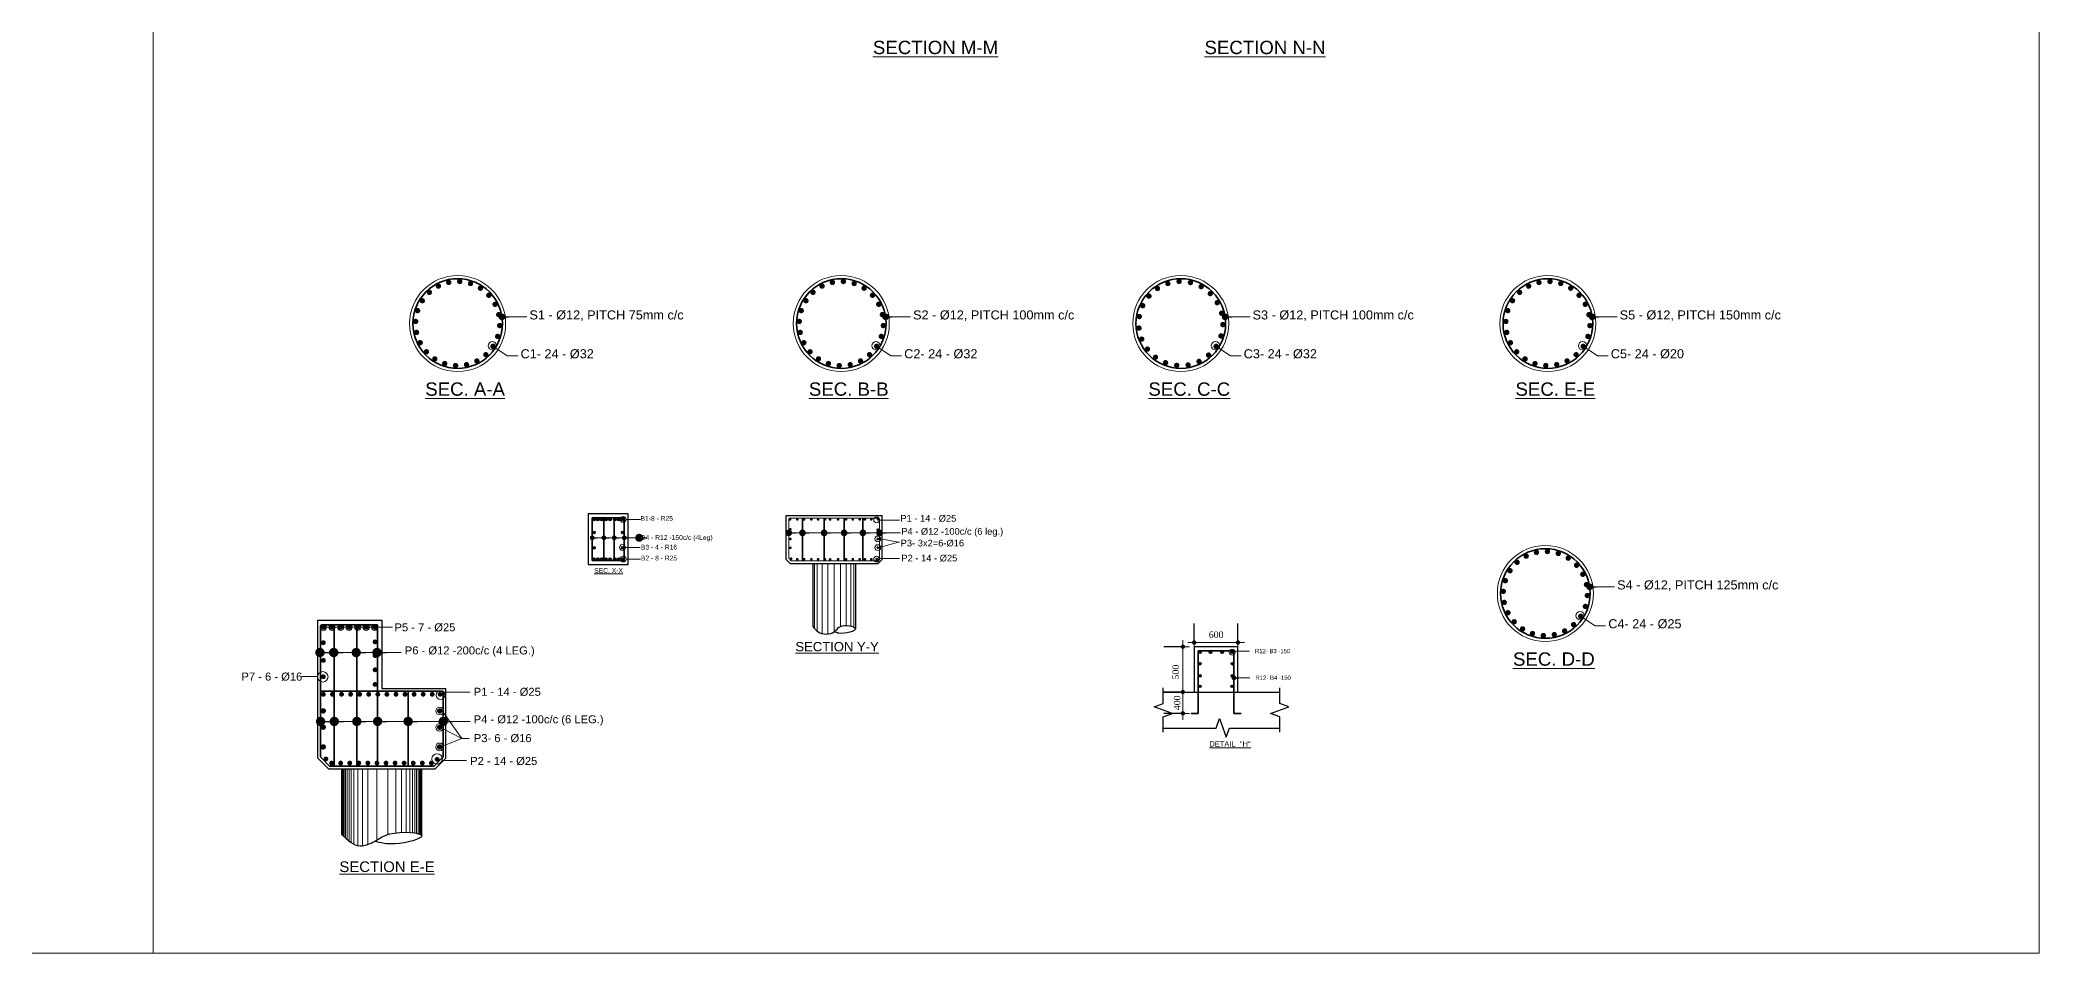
# Model space of a CAD drawing. Header units: millimetres. Extents: x -452357 to 35267, y 81803 to 461763.
# Drawn here: x -129026 to -91559, y 185240 to 202356 of the extents above; entities that cross this region are included whole.
import ezdxf

# ---------------------------------------------------------------- set-up
doc = ezdxf.new("R2010")
doc.units = ezdxf.units.MM
doc.header["$PDMODE"] = 2
doc.layers.get('Defpoints').update_dxf_attribs({"lineweight": 13})
for name, color, linetype, lineweight in [('Dimision', 96, 'Continuous', 18), ('hatch', 65, 'Continuous', 15), ('Hatching', 65, 'Continuous', 20), ('Rod', 12, 'Continuous', 30), ('Rod -2', 5, 'Continuous', 35), ('Text', 7, 'Continuous', 15)]:
    doc.layers.add(name, color=color, linetype=linetype, lineweight=lineweight)
doc.layers.add('Elevation', color=21, linetype='Continuous')
doc.layers.add('Pire Line', color=11, linetype='Continuous')
doc.styles.add('ROMANS', font='arial.ttf', dxfattribs={"height": 200})
doc.styles.get("Standard").update_dxf_attribs({"font": 'times.ttf'})
doc.dimstyles.new('dim_75', dxfattribs={"dimscale": 0, "dimtxt": 100, "dimasz": 1.25, "dimexe": 35, "dimexo": 35, "dimgap": 50, "dimtad": 1, "dimdec": 0, "dimtxsty": 'Standard', "dimblk": 'D_TIC', "dimcen": 52.5, "dimclrd": 256, "dimclre": 256, "dimclrt": 256, "dimadec": 0, "dimazin": 0, "dimtfac": 1, "dimtdec": 0, "dimtix": 1, "dimtmove": 0, "dimatfit": 3, "dimldrblk": 'DOT', "dimfxl": 35, "dimfxlon": 1, "dimlwd": -1, "dimarcsym": 0})
doc.dimstyles.new('ISO-25', dxfattribs={"dimtxt": 175, "dimasz": 100, "dimexe": 65, "dimexo": 115.625, "dimgap": 40, "dimtad": 1, "dimtoh": 1, "dimdec": 0, "dimtxsty": 'Standard', "dimblk": 'DOT', "dimcen": 300, "dimclrd": 256, "dimclre": 256, "dimclrt": 256, "dimadec": 0, "dimazin": 0, "dimtfac": 1, "dimtdec": 0, "dimtix": 1, "dimtmove": 0, "dimatfit": 3, "dimldrblk": 'DOT', "dimfxl": 75, "dimlwd": -1, "dimarcsym": 0})

# ---------------------------------------------------------------- blocks, each defined once
blk = doc.blocks.new('_Dot')
at = {"color": 0, "linetype": 'ByBlock', "lineweight": -2}
blk.add_line((-0.5, 0), (-1, 0), dxfattribs=at)
at = {"color": 0, "linetype": 'ByBlock', "const_width": 0.5}
blk.add_lwpolyline([(-0.25, 0, 1), (0.25, 0, 1)], format="xyb", close=True, dxfattribs=at)
blk = doc.blocks.new('r')
at = {"layer": 'Rod', "ltscale": 3, "const_width": 25}
blk.add_lwpolyline([(-12.5, 0, 1), (12.5, 0, 1)], format="xyb", close=True, dxfattribs=at)
blk = doc.blocks.new('*U184')
at = {"layer": 'Dimision', "ltscale": 10, "xscale": -1.999999999995604, "yscale": 2, "zscale": 2, "rotation": 108.0000000000604}
blk.add_blockref('r', (0, 0), dxfattribs=at)
blk.add_blockref('r', (0, 0), dxfattribs=at)
blk = doc.blocks.new('*U177')
at = {"layer": 'hatch', "color": 0, "linetype": 'ByBlock', "lineweight": -2}
for p, rotation in [((-371120, 219568), 164.9999999999997), ((-370950, 219685), 149.9999999999998), ((-370757, 219754), 134.9999999999998), ((-370551, 219771), 119.9999999999998), ((-370349, 219734), 104.9999999999998), ((-370163, 219646), 89.99999999999984), ((-370006, 219513), 74.9999999999999), ((-371341, 219225), 194.9999999999997), ((-371253, 219411), 180), ((-369889, 219344), 59.99999999999991), ((-369820, 219150), 44.99999999999992), ((-369840, 218742), 14.99999999999992), ((-369803, 218945), 29.99999999999998)]:
    blk.add_blockref('*U184', p, dxfattribs=dict(at, rotation=rotation))
at = {"layer": 'hatch', "color": 0, "linetype": 'ByBlock', "lineweight": -2, "transparency": 16777216}
for p, rotation in [((-371378, 219023), 209.9999999999996), ((-371361, 218817), 224.9999999999996), ((-371292, 218624), 239.9999999999996), ((-371175, 218454), 254.9999999999996), ((-370061, 218400), 344.9999999999995), ((-371018, 218321), 269.9999999999996), ((-370832, 218233), 284.9999999999995), ((-370629, 218196), 299.9999999999996), ((-370424, 218213), 314.9999999999994), ((-370230, 218282), 329.9999999999995)]:
    blk.add_blockref('*U184', p, dxfattribs=dict(at, rotation=rotation))
at = {"layer": 'hatch', "color": 0, "linetype": 'ByBlock', "lineweight": -2}
blk.add_blockref('*U184', (-369928, 218556), dxfattribs=at)
blk = doc.blocks.new('*U178')
at = {"layer": 'Dimision', "ltscale": 10, "xscale": -1.999999999995604, "yscale": 2, "zscale": 2, "rotation": 108.0000000000604}
blk.add_blockref('r', (0, 0), dxfattribs=at)
blk.add_blockref('r', (0, 0), dxfattribs=at)
blk = doc.blocks.new('*U179')
at = {"layer": 'hatch', "color": 0, "linetype": 'ByBlock', "lineweight": -2}
for p, rotation in [((-371120, 219568), 164.9999999999997), ((-370950, 219685), 149.9999999999998), ((-370757, 219754), 134.9999999999998), ((-370551, 219771), 119.9999999999998), ((-370349, 219734), 104.9999999999998), ((-370163, 219646), 89.99999999999984), ((-370006, 219513), 74.9999999999999), ((-371341, 219225), 194.9999999999997), ((-371253, 219411), 180), ((-369889, 219344), 59.99999999999991), ((-369820, 219150), 44.99999999999992), ((-369840, 218742), 14.99999999999992), ((-369803, 218945), 29.99999999999998)]:
    blk.add_blockref('*U178', p, dxfattribs=dict(at, rotation=rotation))
at = {"layer": 'hatch', "color": 0, "linetype": 'ByBlock', "lineweight": -2, "transparency": 16777216}
for p, rotation in [((-371378, 219023), 209.9999999999996), ((-371361, 218817), 224.9999999999996), ((-371292, 218624), 239.9999999999996), ((-371175, 218454), 254.9999999999996), ((-370061, 218400), 344.9999999999995), ((-371018, 218321), 269.9999999999996), ((-370832, 218233), 284.9999999999995), ((-370629, 218196), 299.9999999999996), ((-370424, 218213), 314.9999999999994), ((-370230, 218282), 329.9999999999995)]:
    blk.add_blockref('*U178', p, dxfattribs=dict(at, rotation=rotation))
at = {"layer": 'hatch', "color": 0, "linetype": 'ByBlock', "lineweight": -2}
blk.add_blockref('*U178', (-369928, 218556), dxfattribs=at)
blk = doc.blocks.new('*U180')
at = {"layer": 'Dimision', "ltscale": 10, "xscale": -1.999999999995604, "yscale": 2, "zscale": 2, "rotation": 108.0000000000604}
blk.add_blockref('r', (0, 0), dxfattribs=at)
blk.add_blockref('r', (0, 0), dxfattribs=at)
blk = doc.blocks.new('*U181')
at = {"layer": 'hatch', "color": 0, "linetype": 'ByBlock', "lineweight": -2}
for p, rotation in [((-371187, 219498), 172.0645859122802), ((-371027, 219640), 156.4223508293454), ((-370833, 219734), 140.780115746411), ((-370622, 219772), 125.1378806634764), ((-370409, 219751), 109.4956455805419), ((-370208, 219674), 93.85341049760734), ((-370037, 219545), 78.21117541467277), ((-371368, 219114), 203.3490560781491), ((-371304, 219318), 187.7068209952145), ((-369906, 219375), 62.5689403317382), ((-369826, 219176), 46.92670524880364), ((-369837, 218751), 15.64223508293454), ((-369802, 218963), 31.28447016586914)]:
    blk.add_blockref('*U180', p, dxfattribs=dict(at, rotation=rotation))
at = {"layer": 'hatch', "color": 0, "linetype": 'ByBlock', "lineweight": -2, "transparency": 16777216}
for p, rotation in [((-371374, 218899), 218.9912911610836), ((-371322, 218691), 234.6335262440183), ((-371216, 218504), 250.2757613269527), ((-370070, 218392), 344.12917182456), ((-369929, 218554), 359.7714069074955), ((-371064, 218353), 265.9179964098874), ((-370876, 218249), 281.5602314928219), ((-370667, 218199), 297.2024665757565), ((-370453, 218207), 312.844701658691), ((-370249, 218273), 328.4869367416256)]:
    blk.add_blockref('*U180', p, dxfattribs=dict(at, rotation=rotation))
at = {"layer": 'hatch', "color": 0, "linetype": 'ByBlock', "lineweight": -2}
blk.add_blockref('*U180', (-369928, 218556), dxfattribs=at)
blk = doc.blocks.new('*U182')
at = {"layer": 'Dimision', "ltscale": 10, "xscale": -1.999999999995604, "yscale": 2, "zscale": 2, "rotation": 108.0000000000604}
blk.add_blockref('r', (0, 0), dxfattribs=at)
blk.add_blockref('r', (0, 0), dxfattribs=at)
blk = doc.blocks.new('*U183')
at = {"layer": 'hatch', "color": 0, "linetype": 'ByBlock', "lineweight": -2}
for p, rotation in [((-371120, 219568), 164.9999999999997), ((-370950, 219685), 149.9999999999998), ((-370757, 219754), 134.9999999999998), ((-370551, 219771), 119.9999999999998), ((-370349, 219734), 104.9999999999998), ((-370163, 219646), 89.99999999999984), ((-370006, 219513), 74.9999999999999), ((-371341, 219225), 194.9999999999997), ((-371253, 219411), 180), ((-369889, 219344), 59.99999999999991), ((-369820, 219150), 44.99999999999992), ((-369840, 218742), 14.99999999999992), ((-369803, 218945), 29.99999999999998)]:
    blk.add_blockref('*U182', p, dxfattribs=dict(at, rotation=rotation))
at = {"layer": 'hatch', "color": 0, "linetype": 'ByBlock', "lineweight": -2, "transparency": 16777216}
for p, rotation in [((-371378, 219023), 209.9999999999996), ((-371361, 218817), 224.9999999999996), ((-371292, 218624), 239.9999999999996), ((-371175, 218454), 254.9999999999996), ((-370061, 218400), 344.9999999999995), ((-371018, 218321), 269.9999999999996), ((-370832, 218233), 284.9999999999995), ((-370629, 218196), 299.9999999999996), ((-370424, 218213), 314.9999999999994), ((-370230, 218282), 329.9999999999995)]:
    blk.add_blockref('*U182', p, dxfattribs=dict(at, rotation=rotation))
at = {"layer": 'hatch', "color": 0, "linetype": 'ByBlock', "lineweight": -2}
blk.add_blockref('*U182', (-369928, 218556), dxfattribs=at)
blk = doc.blocks.new('D_TIC')
at = {"layer": 'Dimision', "ltscale": 5}
for p, q in [((-60, 0), (60, 0)), ((0, 60), (0, -60))]:
    blk.add_line(p, q, dxfattribs=at)
at = {"layer": 'Dimision', "ltscale": 5, "const_width": 20}
blk.add_lwpolyline([(-10, 0, 1), (10, 0, 1)], format="xyb", close=True, dxfattribs=at)
blk = doc.blocks.new('*D294')
at = {"layer": 'Defpoints', "color": 0, "ltscale": 3, "transparency": 16777216}
for p in [(-107393, 191061), (-107393, 190982), (-106572, 190982)]:
    blk.add_point(p, dxfattribs=at)
at = {"layer": 'hatch', "linetype": 'Continuous', "lineweight": -2, "ltscale": 3, "transparency": 16777216}
for p, q in [((-107393, 191061), (-107393, 191415)), ((-106572, 191061), (-106572, 191415))]:
    blk.add_line(p, q, dxfattribs=at)
at = {"layer": 'hatch', "linetype": 'Continuous', "ltscale": 3, "transparency": 16777216}
blk.add_line((-106574, 191061), (-107391, 191061), dxfattribs=at)
at = {"layer": 'hatch', "ltscale": 3, "transparency": 16777216, "xscale": 2.027879065027374, "yscale": 2.027879065027374, "zscale": 2.027879065027374, "rotation": 180}
blk.add_blockref('D_TIC', (-107393, 191061), dxfattribs=at)
at = {"layer": 'hatch', "ltscale": 3, "transparency": 16777216, "xscale": 2.027879065027374, "yscale": 2.027879065027374, "zscale": 2.027879065027374}
blk.add_blockref('D_TIC', (-106572, 191061), dxfattribs=at)
at = {"layer": 'hatch', "ltscale": 3, "transparency": 16777216, "insert": (-106982, 191207), "char_height": 121.7, "attachment_point": 5}
blk.add_mtext('600', dxfattribs=at)
blk = doc.blocks.new('*D295')
at = {"layer": 'Defpoints', "color": 0, "ltscale": 3, "transparency": 16777216}
for p in [(-107376, 190982), (-107604, 190132), (-107393, 190132)]:
    blk.add_point(p, dxfattribs=at)
at = {"layer": 'hatch', "linetype": 'Continuous', "lineweight": -2, "ltscale": 3, "transparency": 16777216}
for p, q in [((-107604, 190982), (-107959, 190982)), ((-107604, 190132), (-107959, 190132))]:
    blk.add_line(p, q, dxfattribs=at)
at = {"layer": 'hatch', "linetype": 'Continuous', "ltscale": 3, "transparency": 16777216}
for p, q in [((-107604, 190984), (-107604, 190986)), ((-107604, 190982), (-107604, 190132)), ((-107604, 190130), (-107604, 190128))]:
    blk.add_line(p, q, dxfattribs=at)
at = {"layer": 'hatch', "ltscale": 3, "transparency": 16777216, "xscale": 2.027879065027374, "yscale": 2.027879065027374, "zscale": 2.027879065027374}
for p, rotation in [((-107604, 190982), 270), ((-107604, 190132), 90)]:
    blk.add_blockref('D_TIC', p, dxfattribs=dict(at, rotation=rotation))
at = {"layer": 'hatch', "ltscale": 3, "transparency": 16777216, "insert": (-107740, 190507), "char_height": 121.7, "attachment_point": 5, "rotation": 90}
blk.add_mtext('500', dxfattribs=at)
blk = doc.blocks.new('*U296')
at = {"layer": 'Dimision', "ltscale": 10, "xscale": -1.999999999995604, "yscale": 2, "zscale": 2, "rotation": 108.0000000000604}
blk.add_blockref('r', (0, 0), dxfattribs=at)
blk.add_blockref('r', (0, 0), dxfattribs=at)
blk = doc.blocks.new('*U297')
at = {"layer": 'hatch', "color": 0, "linetype": 'ByBlock', "lineweight": -2}
for p, rotation in [((-371120, 219568), 164.9999999999997), ((-370950, 219685), 149.9999999999998), ((-370757, 219754), 134.9999999999998), ((-370551, 219771), 119.9999999999998), ((-370349, 219734), 104.9999999999998), ((-370163, 219646), 89.99999999999984), ((-370006, 219513), 74.9999999999999), ((-371341, 219225), 194.9999999999997), ((-371253, 219411), 180), ((-369889, 219344), 59.99999999999991), ((-369820, 219150), 44.99999999999992), ((-369840, 218742), 14.99999999999992), ((-369803, 218945), 29.99999999999998)]:
    blk.add_blockref('*U296', p, dxfattribs=dict(at, rotation=rotation))
at = {"layer": 'hatch', "color": 0, "linetype": 'ByBlock', "lineweight": -2, "transparency": 16777216}
for p, rotation in [((-371378, 219023), 209.9999999999996), ((-371361, 218817), 224.9999999999996), ((-371292, 218624), 239.9999999999996), ((-371175, 218454), 254.9999999999996), ((-370061, 218400), 344.9999999999995), ((-371018, 218321), 269.9999999999996), ((-370832, 218233), 284.9999999999995), ((-370629, 218196), 299.9999999999996), ((-370424, 218213), 314.9999999999994), ((-370230, 218282), 329.9999999999995)]:
    blk.add_blockref('*U296', p, dxfattribs=dict(at, rotation=rotation))
at = {"layer": 'hatch', "color": 0, "linetype": 'ByBlock', "lineweight": -2}
blk.add_blockref('*U296', (-369928, 218556), dxfattribs=at)
blk = doc.blocks.new('*U314')
at = {"layer": 'Dimision', "ltscale": 10, "xscale": -1.799999999991539, "yscale": 1.799999999959255, "zscale": 1.8, "rotation": 352.2857142854892}
blk.add_blockref('r', (0, 0), dxfattribs=at)
blk.add_blockref('r', (0, 0), dxfattribs=at)
blk = doc.blocks.new('*U315')
at = {"layer": 'hatch', "color": 0, "linetype": 'ByBlock', "lineweight": -2, "transparency": 16777216}
for p in [(-123714, 190090), (-123544, 190090), (-123374, 190090), (-123204, 190090), (-123034, 190090), (-122864, 190090), (-122694, 190090), (-122524, 190090), (-122354, 190090), (-122184, 190090), (-122014, 190090), (-121844, 190090), (-121674, 190090)]:
    blk.add_blockref('*U314', p, dxfattribs=at)
blk = doc.blocks.new('*U316')
at = {"layer": 'Dimision', "ltscale": 10, "xscale": -1.799999999991539, "yscale": 1.799999999959255, "zscale": 1.8, "rotation": 352.2857142854892}
blk.add_blockref('r', (0, 0), dxfattribs=at)
blk.add_blockref('r', (0, 0), dxfattribs=at)
blk = doc.blocks.new('*U317')
at = {"layer": 'hatch', "color": 0, "linetype": 'ByBlock', "lineweight": -2, "transparency": 16777216}
for p in [(-123560, 188801), (-123390, 188801), (-123220, 188801), (-123050, 188801), (-122880, 188801), (-122710, 188801), (-122540, 188801), (-122370, 188801), (-122200, 188801), (-122030, 188801), (-121860, 188801), (-121690, 188801)]:
    blk.add_blockref('*U316', p, dxfattribs=at)
blk = doc.blocks.new('*U318')
at = {"layer": 'Dimision', "ltscale": 10, "xscale": -1.799999999991539, "yscale": 1.799999999959255, "zscale": 1.8, "rotation": 352.2857142854892}
blk.add_blockref('r', (0, 0), dxfattribs=at)
blk = doc.blocks.new('*U319')
at = {"layer": 'hatch', "color": 0, "linetype": 'ByBlock', "lineweight": -2, "transparency": 16777216}
for p in [(-123712, 191347), (-123552, 191347), (-123392, 191347), (-123232, 191347), (-123072, 191347), (-122912, 191347), (-122752, 191347)]:
    blk.add_blockref('*U318', p, dxfattribs=at)
blk = doc.blocks.new('*D665')
at = {"layer": 'Defpoints', "color": 0, "ltscale": 3, "transparency": 16777216}
for p in [(-107393, 190132), (-107604, 189733), (-107318, 189733)]:
    blk.add_point(p, dxfattribs=at)
at = {"layer": 'hatch', "linetype": 'Continuous', "lineweight": -2, "ltscale": 3, "transparency": 16777216}
for p, q in [((-107604, 190132), (-107959, 190132)), ((-107604, 189733), (-107959, 189733))]:
    blk.add_line(p, q, dxfattribs=at)
at = {"layer": 'hatch', "linetype": 'Continuous', "ltscale": 3, "transparency": 16777216}
for p, q in [((-107604, 190134), (-107604, 190136)), ((-107604, 190132), (-107604, 189733)), ((-107604, 189731), (-107604, 189729))]:
    blk.add_line(p, q, dxfattribs=at)
at = {"layer": 'hatch', "ltscale": 3, "transparency": 16777216, "xscale": 2.027879065027374, "yscale": 2.027879065027374, "zscale": 2.027879065027374}
for p, rotation in [((-107604, 190132), 270), ((-107604, 189733), 90)]:
    blk.add_blockref('D_TIC', p, dxfattribs=dict(at, rotation=rotation))
at = {"layer": 'hatch', "ltscale": 3, "transparency": 16777216, "insert": (-107712, 189930), "char_height": 121.7, "attachment_point": 5, "rotation": 90}
blk.add_mtext('400', dxfattribs=at)

msp = doc.modelspace()

# ---------------------------------------------------------------- hatches: boundary and pattern name
at = {"layer": 'Rod', "ltscale": 3}
for points in [[(-118620, 193366.4, 1), (-118668, 193366.4, 1)], [(-118544.6, 193366.4, 1), (-118592.6, 193366.4, 1)], [(-118469.2, 193366.4, 1), (-118517.2, 193366.4, 1)], [(-118393.8, 193366.4, 1), (-118441.8, 193366.4, 1)], [(-118318.4, 193366.4, 1), (-118366.4, 193366.4, 1)], [(-118226.7, 193366.4, 1), (-118274.7, 193366.4, 1)], [(-118151.3, 193366.4, 1), (-118199.3, 193366.4, 1)], [(-118075.9, 193366.4, 1), (-118123.9, 193366.4, 1)], [(-118667.1, 193122.7, 1), (-118619.1, 193122.7, 1)], [(-118127.3, 193122.7, 1), (-118079.3, 193122.7, 1)], [(-118620, 192625.5, -1), (-118668, 192625.5, -1)], [(-118667.1, 192836.5, 1), (-118619.1, 192836.5, 1)], [(-118544.6, 192625.5, -1), (-118592.6, 192625.5, -1)], [(-118469.2, 192625.5, -1), (-118517.2, 192625.5, -1)], [(-118393.8, 192625.5, -1), (-118441.8, 192625.5, -1)], [(-118318.4, 192625.5, -1), (-118366.4, 192625.5, -1)], [(-118226.7, 192625.5, -1), (-118274.7, 192625.5, -1)], [(-118151.3, 192625.5, -1), (-118199.3, 192625.5, -1)], [(-118127.3, 192836.5, 1), (-118079.3, 192836.5, 1)], [(-118075.9, 192625.5, -1), (-118123.9, 192625.5, -1)], [(-107263.7, 190877.7, 1), (-107311.7, 190877.7, 1)], [(-107063, 190877.7, 1), (-107111, 190877.7, 1)], [(-106843.3, 190877.7, 1), (-106891.3, 190877.7, 1)], [(-106657.3, 190877.7, 1), (-106705.3, 190877.7, 1)], [(-107310.8, 190662.8, 1), (-107262.8, 190662.8, 1)], [(-107310.8, 190437.3, 1), (-107262.8, 190437.3, 1)], [(-106700.5, 190662.8, 1), (-106652.5, 190662.8, 1)], [(-106700.5, 190437.3, 1), (-106652.5, 190437.3, 1)], [(-107263.7, 190240.1, 1), (-107311.7, 190240.1, 1)], [(-106657.3, 190240.1, 1), (-106705.3, 190240.1, 1)]]:
    msp.add_hatch(color=256, dxfattribs=at).paths.add_polyline_path(points)

# ---------------------------------------------------------------- linework, layer by layer
at = {"layer": 'Dimision', "ltscale": 5}
for p, q in [((-118042.5, 193363.7), (-117771.1, 193363.7)), ((-113291.6, 193353.7), (-112916.5, 193353.7)), ((-118055.2, 192841.5), (-117777.6, 192841.5)), ((-118042.1, 192621.2), (-117771.7, 192621.2)), ((-113292.1, 192634.3), (-112916.5, 192634.3)), ((-106630.6, 190895.9), (-106359.3, 190895.9)), ((-123828.9, 190420.6), (-124115.6, 190420.6)), ((-121458, 190131), (-120967.1, 190131)), ((-121121.1, 189262.5), (-121467.1, 189755.5)), ((-121488.5, 188849.6), (-121032, 188849.6))]:
    msp.add_line(p, q, dxfattribs=at)
at = {"layer": 'Dimision', "color": 1, "ltscale": 10}
for p, q in [((-114991.6, 192640.3), (-114991.6, 193374.6)), ((-114971.6, 193394.6), (-113311.6, 193394.6)), ((-113291.6, 192640.3), (-113291.6, 193374.6)), ((-114991.6, 192640.3), (-114945.9, 192594.6)), ((-114945.9, 192594.6), (-113337.4, 192594.6)), ((-113291.6, 192640.3), (-113337.4, 192594.6))]:
    msp.add_line(p, q, dxfattribs=at)
at = {"layer": 'Dimision', "ltscale": 5}
for points in [[(-120483, 196579.2), (-120267.5, 196437.5), (-120068.4, 196437.5)], [(-113292.4, 196579.2), (-113076.9, 196437.5), (-112877.8, 196437.5)], [(-106929.6, 196579.2), (-106714.1, 196437.5), (-106514.9, 196437.5)], [(-100049.4, 196579.2), (-99833.9, 196437.5), (-99634.8, 196437.5)], [(-113269.7, 193002.4), (-112936, 192941.9), (-112916.5, 192941.9)], [(-113270.1, 192845.7), (-112936, 192941.9), (-112916.5, 192941.9)], [(-100096.2, 191518.2), (-99880.7, 191376.5), (-99681.6, 191376.5)], [(-121471.3, 189439.7), (-121121.1, 189262.5), (-120979, 189262.5)], [(-121451.1, 189132.6), (-121121.1, 189262.5), (-120979, 189262.5)]]:
    msp.add_lwpolyline(points, dxfattribs=at)
for centre, radius in [((-120547.4, 196624.8), 78.9), ((-113356.9, 196624.8), 78.9), ((-106994, 196624.8), 78.9), ((-100113.8, 196624.8), 78.9), ((-118096.7, 193369.3), 53.9), ((-113345.6, 193358.9), 53.9), ((-113323.6, 193002.3), 53.9), ((-118109, 192841.5), 53.9), ((-118095.8, 192625.9), 53.9), ((-113344.9, 192624.1), 53.9), ((-113323.6, 192839.2), 53.9), ((-100160.7, 191563.8), 78.9), ((-106681.3, 190877.7), 53.9), ((-123725.1, 190417.3), 97.7), ((-121518.6, 190075.5), 82.1), ((-121536.1, 189778.2), 72.6), ((-121536.1, 189472.5), 72.6), ((-121582.1, 188877.6), 97.7), ((-121536.1, 189104.1), 72.6)]:
    msp.add_circle(centre, radius, dxfattribs=at)
at = {"layer": 'Dimision', "color": 1, "ltscale": 10}
for centre, start, end in [((-114971.6, 193374.6), 90, 180), ((-113311.6, 193374.6), 0, 90)]:
    msp.add_arc(centre, 20, start, end, dxfattribs=at)
at = {"layer": 'Elevation', "ltscale": 10}
msp.add_line((-115041.6, 192619.6), (-114966.6, 192544.6), dxfattribs=at)
at = {"layer": 'hatch', "ltscale": 3}
msp.add_line((-114698.2, 192544.6), (-113598.2, 192544.6), dxfattribs=at)
for points in [[(-160675.5, 229261.8), (-126905.8, 229287.1), (-126905.8, 185240.2), (-160675.5, 185240.2)], [(-126905.8, 229287.1), (-91558.7, 229287.1), (-91558.7, 185240.2), (-126905.8, 185240.2)]]:
    msp.add_lwpolyline(points, close=True, dxfattribs=at)
at = {"layer": 'hatch', "ltscale": 10}
for points in [[(-114508.7, 191322.7), (-114508.7, 192544.6)], [(-114456.3, 191271.4), (-114456.3, 192544.6)], [(-114364.5, 191228.5), (-114364.5, 192544.6)], [(-114259.6, 191220.4), (-114259.6, 192544.6)], [(-114141.6, 191261.7), (-114141.6, 192544.6)], [(-114023.6, 191360.7), (-114023.6, 192544.6)], [(-113918.8, 191379.4), (-113918.8, 192544.6)], [(-113827, 191369.2), (-113827, 192544.6)], [(-113774.5, 191352), (-113774.5, 192544.6)]]:
    msp.add_lwpolyline(points, dxfattribs=at)
at = {"layer": 'hatch', "ltscale": 3}
msp.add_lwpolyline([(-123712.4, 191346.8), (-122745.7, 191346.8)], dxfattribs=at)
at = {"layer": 'Hatching', "ltscale": 3}
msp.add_line((-122687.8, 191346.8), (-122418.9, 191346.8), dxfattribs=at)
at = {"layer": 'Hatching', "ltscale": 5}
for p, q in [((-123357.1, 187453.1), (-123357.1, 188695.8)), ((-123342.1, 187438.8), (-123342.1, 188695.8)), ((-123322.1, 187419.8), (-123322.1, 188695.8)), ((-123297.1, 187396.7), (-123297.1, 188695.8)), ((-123267.1, 187370.1), (-123267.1, 188695.8)), ((-123232.1, 187341.3), (-123232.1, 188695.8)), ((-123192.1, 187312.1), (-123192.1, 188695.8)), ((-123142.1, 187282.6), (-123142.1, 188695.8)), ((-123071, 187256.1), (-123071, 188695.8)), ((-122982.1, 187250.6), (-122982.1, 188695.8)), ((-122879.9, 187275.3), (-122879.9, 188695.8)), ((-122711.2, 187358.7), (-122711.2, 188695.8)), ((-122506.2, 187460.9), (-122506.2, 188695.8)), ((-122357.5, 187492.6), (-122357.5, 188695.8)), ((-122252.1, 187501.3), (-122252.1, 188695.8)), ((-122163.2, 187502.7), (-122163.2, 188695.8)), ((-122092.1, 187500), (-122092.1, 188695.8)), ((-122042.1, 187495.8), (-122042.1, 188695.8)), ((-122002.1, 187490.9), (-122002.1, 188695.8)), ((-121967.1, 187484.9), (-121967.1, 188695.8)), ((-121937.1, 187478.2), (-121937.1, 188695.8)), ((-121912.1, 187470.7), (-121912.1, 188695.8)), ((-121892.1, 187462.3), (-121892.1, 188695.8)), ((-121877.1, 187452.8), (-121877.1, 188695.8))]:
    msp.add_line(p, q, dxfattribs=at)
at = {"layer": 'Hatching', "ltscale": 3}
for centre, radius in [((-121197.6, 197040.3), 900), ((-114007, 197040.3), 900), ((-107644.1, 197040.3), 900), ((-100764, 197040.3), 900), ((-100810.8, 191979.3), 900), ((-123712.4, 191346.8), 57.9), ((-123552.4, 191346.9), 57.9), ((-123392.4, 191346.9), 57.9), ((-123232.4, 191346.9), 57.9), ((-123072.4, 191346.9), 57.9), ((-122912.4, 191346.9), 57.9), ((-122752.4, 191346.9), 57.9)]:
    msp.add_circle(centre, radius, dxfattribs=at)
at = {"layer": 'Pire Line', "ltscale": 5}
for p, q in [((-118748.9, 193470.9), (-118748.9, 192521)), ((-117998.8, 193470.9), (-118748.9, 193470.9)), ((-117998.8, 192521), (-117998.8, 193470.9)), ((-118748.9, 192521), (-117998.8, 192521)), ((-114541.6, 192544.6), (-114541.6, 191364.1)), ((-113741.6, 192544.6), (-113741.6, 191314.6)), ((-107392.6, 190982.2), (-107392.6, 190132.2)), ((-106572.1, 190982.2), (-107392.6, 190982.2)), ((-106572.1, 190132.2), (-106572.1, 190982.2)), ((-107973.2, 190132.2), (-105790.8, 190132.2)), ((-121867.1, 187434.9), (-121867.1, 188695.8))]:
    msp.add_line(p, q, dxfattribs=at)
at = {"layer": 'Pire Line', "ltscale": 10}
for p, q in [((-115041.6, 192619.6), (-115041.6, 193444.6)), ((-115041.6, 193444.6), (-113241.6, 193444.6)), ((-113241.6, 192619.6), (-113241.6, 193444.6)), ((-115041.6, 192619.6), (-114966.6, 192544.6)), ((-113241.6, 192619.6), (-113316.6, 192544.6)), ((-113241.6, 192619.6), (-113316.6, 192544.6)), ((-114966.6, 192544.6), (-113316.6, 192544.6)), ((-123817.1, 188895.8), (-123817.1, 191480.7)), ((-123817.1, 191480.7), (-122617.1, 191480.7)), ((-122617.1, 191480.7), (-122617.1, 190195.8)), ((-122617.1, 190195.8), (-121417.1, 190195.8)), ((-121417.1, 188895.8), (-121417.1, 190195.8)), ((-123617.1, 188695.8), (-123817.1, 188895.8)), ((-121617.1, 188695.8), (-121417.1, 188895.8)), ((-123617.1, 188695.8), (-121617.1, 188695.8))]:
    msp.add_line(p, q, dxfattribs=at)
at = {"layer": 'Pire Line', "ltscale": 5}
for points in [[(-107973.2, 189377.5), (-107973.2, 189669.9), (-107801.5, 189732.4), (-108144.9, 189857.4), (-107973.2, 189919.9), (-107973.2, 190212.2)], [(-105790.8, 189377.5), (-105790.8, 189669.9), (-105962.5, 189732.4), (-105619.1, 189857.4), (-105790.8, 189919.9), (-105790.8, 190212.2)], [(-107973.2, 189457.5), (-106982.5, 189457.5), (-106920, 189634.2), (-106795, 189285.8), (-106732.5, 189457.5), (-105790.8, 189457.5)]]:
    msp.add_lwpolyline(points, dxfattribs=at)
at = {"layer": 'Pire Line', "ltscale": 3}
msp.add_lwpolyline([(-123367.1, 187462.7), (-123367.1, 188695.8)], dxfattribs=at)
at = {"layer": 'Pire Line', "ltscale": 5}
for points in [[(-114541.6, 191364.1), (-114442.5, 191261.7), (-114141.6, 191261.9), (-114023.6, 191360.7), (-113741.6, 191323.1), (-114052.4, 191234.1), (-114141.6, 191261.9)], [(-123367.1, 187462.7), (-123025.5, 187249.4), (-122756.3, 187332.9), (-122468.6, 187472), (-121867.1, 187434.9), (-122366.5, 187286.5), (-122756.3, 187332.9)]]:
    msp.add_spline(points, degree=3, dxfattribs=at)
at = {"layer": 'Rod'}
for centre in [(-118644, 193366.4), (-118568.6, 193366.4), (-118493.2, 193366.4), (-118417.8, 193366.4), (-118342.4, 193366.4), (-118250.7, 193366.4), (-118175.3, 193366.4), (-118099.9, 193366.4), (-118643.1, 193122.7), (-118103.3, 193122.7), (-118644, 192625.5), (-118643.1, 192836.5), (-118568.6, 192625.5), (-118493.2, 192625.5), (-118417.8, 192625.5), (-118342.4, 192625.5), (-118250.7, 192625.5), (-118175.3, 192625.5), (-118103.3, 192836.5), (-118099.9, 192625.5), (-107287.7, 190877.7), (-107087, 190877.7), (-106867.3, 190877.7), (-106681.3, 190877.7), (-107286.8, 190662.8), (-107286.8, 190437.3), (-106676.5, 190662.8), (-106676.5, 190437.3), (-107287.7, 190240.1), (-106681.3, 190240.1)]:
    msp.add_circle(centre, 24, dxfattribs=at)
at = {"layer": 'Rod -2', "ltscale": 5}
for p, q in [((-118673.9, 193395.9), (-118673.9, 192596)), ((-118073.8, 193395.9), (-118673.9, 193395.9)), ((-118456.6, 193395.9), (-118456.6, 192596)), ((-118263.2, 193395.9), (-118263.2, 192596)), ((-118073.8, 192596), (-118073.8, 193395.9)), ((-118073.8, 192596), (-118673.9, 192596)), ((-107317.6, 190907.2), (-107317.6, 189732.6)), ((-106647.1, 190907.2), (-107317.6, 190907.2)), ((-106647.1, 189731.6), (-106647.1, 190907.2))]:
    msp.add_line(p, q, dxfattribs=at)
at = {"layer": 'Rod -2', "ltscale": 0.02}
for p, q in [((-114734.4, 192594.6), (-114734.4, 193394.6)), ((-114328.8, 192594.6), (-114328.8, 193394.6)), ((-113955.7, 192594.6), (-113955.7, 193394.6)), ((-113602.6, 192594.6), (-113602.6, 193394.6)), ((-123767.1, 191370.3), (-123747.1, 191390.3)), ((-123767.1, 188916.5), (-123767.1, 191370.3)), ((-123747.1, 191390.3), (-122697.5, 191390.3)), ((-123509.7, 188745.8), (-123509.7, 191390.3)), ((-123087.7, 188745.8), (-123087.7, 191390.3)), ((-122697.5, 191390.3), (-122697.5, 188745.8)), ((-123767.1, 190145.8), (-121487.1, 190145.8)), ((-122125.8, 188745.8), (-122125.8, 190145.8)), ((-121467.1, 188916.5), (-121467.1, 190125.8)), ((-123596.4, 188745.8), (-123767.1, 188916.5)), ((-121637.8, 188745.8), (-121467.1, 188916.5)), ((-123596.4, 188745.8), (-121637.8, 188745.8))]:
    msp.add_line(p, q, dxfattribs=at)
at = {"layer": 'Rod -2', "ltscale": 5}
for points in [[(-107317.6, 189732.6), (-107452.3, 189732.6)], [(-106512.4, 189732.6), (-106647.1, 189732.6)]]:
    msp.add_lwpolyline(points, dxfattribs=at)
at = {"layer": 'Rod -2', "ltscale": 0.02}
for centre in [(-121197.6, 197040.3), (-114007, 197040.3), (-107644.1, 197040.3), (-100764, 197040.3), (-100810.8, 191979.3)]:
    msp.add_circle(centre, 840, dxfattribs=at)
msp.add_arc((-121487.1, 190125.8), 20, 0, 90, dxfattribs=at)

# ---------------------------------------------------------------- block references
at = {"layer": 'Dimision', "ltscale": 10, "xscale": -1}
for p in [(-114967, 193370.1), (-114832.8, 193369.5), (-114703, 193369.5), (-114567.7, 193369.5), (-114441.3, 193369.7), (-114314.3, 193368.5), (-114216.2, 193368.5), (-114066.4, 193369.5), (-113917.5, 193369.5), (-113791.1, 193369.5), (-113791.1, 193369.5), (-113661.6, 193368.5), (-113564.3, 193369.5), (-113444.4, 193369.5), (-113316.5, 193371), (-114947.6, 192630.9), (-114832.8, 192620.9), (-114703, 192620.9), (-114567.7, 192620.9), (-114441.3, 192621), (-114314.3, 192619.9), (-114216.2, 192619.9), (-114066.4, 192620.9), (-113917.5, 192620.9), (-113791.1, 192620.9), (-113791.1, 192620.9), (-113661.6, 192619.9), (-113564.3, 192620.9), (-113444.4, 192620.9), (-113344.9, 192624.1), (-121534.3, 189778.7)]:
    msp.add_blockref('r', p, dxfattribs=at)
at = {"layer": 'Dimision', "ltscale": 10}
for p in [(-114962.6, 193184.4), (-114962.6, 193003.1), (-113323.6, 193175.1), (-113323.6, 193002.3), (-114962.6, 192835.8), (-113323.6, 192839.2), (-123738.1, 189778.7), (-123738.1, 189472.5), (-123738.1, 189103)]:
    msp.add_blockref('r', p, dxfattribs=at)
for p, xscale, yscale, zscale, rotation in [((-123714.4, 191057.7), -1.799999999991539, 1.799999999959255, 1.8, 352.2857142854892), ((-123714.4, 191057.7), -1.799999999991539, 1.799999999959255, 1.8, 352.2857142854892), ((-122745.7, 191346.9), -1.799999999991539, 1.799999999959255, 1.8, 352.2857142854892), ((-122745.7, 191073.1), -1.799999999991539, 1.799999999959255, 1.8, 352.2857142854892), ((-123714.4, 190725.3), -1.799999999991539, 1.799999999959255, 1.8, 352.2857142854892), ((-123714.4, 190725.3), -1.799999999991539, 1.799999999959255, 1.8, 352.2857142854892), ((-122745.7, 190815), -1.799999999991539, 1.799999999959255, 1.8, 352.2857142854892), ((-123714.4, 190419), -1.799999999991539, 1.799999999959255, 1.8, 352.2857142854892), ((-123714.4, 190419), -1.799999999991539, 1.799999999959255, 1.8, 352.2857142854892), ((-122745.7, 190549.1), -1.799999999991539, 1.799999999959255, 1.8, 352.2857142854892), ((-122745.7, 190275.3), -1.799999999991539, 1.799999999959255, 1.8, 352.2857142854892), ((-121524.2, 190090.4), -1.799999999991539, 1.799999999959255, 1.8, 352.2857142854892), ((-121524.2, 190090.4), -1.799999999991539, 1.799999999959255, 1.8, 352.2857142854892), ((-123716, 189778.7), -1.999999999991467, 1.999999999970896, 2, 352.2857142853057), ((-123716, 189778.7), -1.999999999991467, 1.999999999970896, 2, 352.2857142853057), ((-121534.3, 189778.7), -1.999999999991467, 1.999999999970896, 2, 352.2857142853057), ((-121534.3, 189778.7), -1.999999999991467, 1.999999999970896, 2, 352.2857142853057), ((-123716, 189472.5), -1.999999999991467, 1.999999999970896, 2, 352.2857142853057), ((-123716, 189472.5), -1.999999999991467, 1.999999999970896, 2, 352.2857142853057), ((-121534.3, 189472.5), -1.999999999991467, 1.999999999970896, 2, 352.2857142853057), ((-121534.3, 189472.5), -1.999999999991467, 1.999999999970896, 2, 352.2857142853057), ((-123716, 189103), -1.999999999991467, 1.999999999970896, 2, 352.2857142853057), ((-123716, 189103), -1.999999999991467, 1.999999999970896, 2, 352.2857142853057), ((-123666.2, 188878.8), -1.799999999991539, 1.799999999959255, 1.8, 352.2857142854892), ((-123666.2, 188878.8), -1.799999999991539, 1.799999999959255, 1.8, 352.2857142854892), ((-121582.3, 188869.3), -1.799999999991539, 1.799999999959255, 1.8, 352.2857142854892), ((-121582.3, 188869.3), -1.799999999991539, 1.799999999959255, 1.8, 352.2857142854892), ((-121534.3, 189103), -1.999999999991467, 1.999999999970896, 2, 352.2857142853057), ((-121534.3, 189103), -1.999999999991467, 1.999999999970896, 2, 352.2857142853057)]:
    msp.add_blockref('r', p, dxfattribs=dict(at, xscale=xscale, yscale=yscale, zscale=zscale, rotation=rotation))
at = {"layer": 'hatch'}
for name, p in [('*U177', (249392.7, -21943.4)), ('*U179', (256583.3, -21943.4)), ('*U181', (262946.2, -21943.4)), ('*U183', (269826.3, -21943.4)), ('*U297', (269779.5, -27004.4)), ('*U319', (0, 0)), ('*U315', (0, 0)), ('*U317', (0, 0))]:
    msp.add_blockref(name, p, dxfattribs=at)

# ---------------------------------------------------------------- texts
at = {"layer": 'Text', "style": 'ROMANS'}
for s, height, p in [('%%USECTION M-M', 250, (-113414.4, 202090.3)), ('%%USECTION N-N', 250, (-107200.1, 202090.3)), ('S1 - %%C12, PITCH 75mm c/c', 170, (-119851.8, 197116.7)), ('S2 - %%C12, PITCH 100mm c/c', 170, (-112661.3, 197116.7)), ('S3 - %%C12, PITCH 100mm c/c', 170, (-106298.4, 197116.7)), ('S5 - %%C12, PITCH 150mm c/c', 170, (-99418.2, 197116.7)), ('C1- 24 - %%C32 ', 170, (-120018.4, 196388.3)), ('C2- 24 - %%C32', 170, (-112827.8, 196388.3)), ('C3- 24 - %%C32', 170, (-106465, 196388.3)), ('C5- 24 - %%C20', 170, (-99584.8, 196388.3)), ('%%USEC. A-A', 250, (-121804.8, 195686.4)), ('%%USEC. B-B', 250, (-114614.3, 195686.4)), ('%%USEC. C-C', 250, (-108251.4, 195686.4)), ('%%USEC. E-E', 250, (-101371.3, 195686.4)), ('B1-8 - R25', 90, (-117769.5, 193342.4)), ('P1 - 14 - %%C25', 125, (-112899.8, 193326.1)), ('B4 - R12 -150c/c (4Leg)', 90, (-117759.6, 192984.3)), ('P3- 3x2=6-%%C16 ', 125, (-112894.3, 192861.7)), ('P4 - %%C12 -100c/c (6 leg.)', 125, (-112884.2, 193081.5)), ('B2 - 8 - R25 ', 90, (-117761.9, 192599.2)), ('B3 - 4 - R16 ', 90, (-117761.6, 192803.9)), ('P2 - 14 - %%C25', 125, (-112880.9, 192580.7)), ('%%USEC. X-X', 90, (-118637.8, 192366.4)), ('S4 - %%C12, PITCH 125mm c/c', 170, (-99465.1, 192055.7)), ('C4- 24 - %%C25', 170, (-99631.6, 191327.3)), ('P5 - 7 - %%C25', 150, (-122381.3, 191270.4)), ('P6 - %%C12 -200c/c (4 LEG.)', 150, (-122188.1, 190837.7)), ('%%USECTION Y-Y', 175, (-114867.3, 190895.7)), ('%%USEC. D-D', 250, (-101418.1, 190625.4)), ('P7 - 6 - %%C16', 150, (-125250.1, 190347.2)), ('P1 - 14 - %%C25', 150, (-120896.5, 190062.1)), ('P4 - %%C12 -100c/c (6 LEG.)', 150, (-120896.4, 189546.4)), ('P3- 6 - %%C16', 150, (-120894.7, 189193.5)), ('P2 - 14 - %%C25', 150, (-120962.3, 188765.6)), ('%%USECTION E-E', 200, (-123414.3, 186758))]:
    msp.add_text(s, height=height, dxfattribs=at).set_placement(p)
at = {"layer": 'Text', "ltscale": 3, "attachment_point": 1, "style": 'ROMANS'}
for s, insert, char_height, width in [('R12- B3 -150', (-106255.2, 190940.6), 80, 676.438), ('R12- B4 -150', (-106245.9, 190441.8), 80, 676.438), ("{\\LDETAIL  ''H''}", (-107106.5, 189209), 100, 1064.733)]:
    msp.add_mtext(s, dxfattribs=dict(at, insert=insert, char_height=char_height, width=width))

# ---------------------------------------------------------------- dimensions: what is measured, and where the dimension line sits
at = {"layer": 'hatch', "ltscale": 3}
dim = msp.add_linear_dim(base=(-107604.3, 190132.2), p1=(-107375.8, 190982.2), p2=(-107392.6, 190132.2), angle=90, text='500', dimstyle='dim_75', override={"dimscale": 10.139395, "dimtxt": 12, "dimasz": 0.2, "dimgap": 30, "dimtmove": 2, "dimfxl": 63, "dimarcsym": 2}, dxfattribs=at)
dim.commit()
dim.dimension.update_dxf_attribs({"geometry": '*D295', "text_midpoint": (-107739.8, 190507.2), "dimtype": 160})
dim = msp.add_linear_dim(base=(-107392.6, 191060.5), p1=(-106572.1, 190982.2), p2=(-107392.6, 190982.2), text='600', dimstyle='dim_75', override={"dimscale": 10.139395, "dimtxt": 12, "dimasz": 0.2, "dimgap": 30, "dimtmove": 2, "dimfxl": 63, "dimarcsym": 2}, dxfattribs=at)
dim.commit()
dim.dimension.update_dxf_attribs({"geometry": '*D294', "text_midpoint": (-106982.3, 191206.9), "dimtype": 160})
dim = msp.add_linear_dim(base=(-107604.3, 189732.6), p1=(-107392.6, 190132.2), p2=(-107317.6, 189732.6), angle=90, dimstyle='dim_75', override={"dimscale": 10.139395, "dimtxt": 12, "dimasz": 0.2, "dimgap": 30, "dimtmove": 2, "dimfxl": 63, "dimarcsym": 2}, dxfattribs=at)
dim.commit()
dim.dimension.update_dxf_attribs({"geometry": '*D665', "text_midpoint": (-107711.9, 189929.9), "dimtype": 160})

# ---------------------------------------------------------------- leaders
at = {"layer": 'Dimision', "ltscale": 5}
for points, override in [([(-120366.9, 197165.9), (-119899.7, 197165.9)], {"dimasz": 125, "dimtad": 0}), ([(-113176.3, 197165.9), (-112709.2, 197165.9)], {"dimasz": 125, "dimtad": 0}), ([(-106813.5, 197165.9), (-106346.3, 197165.9)], {"dimasz": 125, "dimtad": 0}), ([(-99933.3, 197165.9), (-99466.1, 197165.9)], {"dimasz": 125, "dimtad": 0}), ([(-118675, 193023.9), (-117776.7, 193023.9)], {"dimasz": 90, "dimtad": 0}), ([(-118456.6, 193023.9), (-118071.8, 193023.9)], {"dimasz": 90, "dimtad": 0}), ([(-118263.2, 193023.9), (-117945.2, 193023.9)], {"dimasz": 90, "dimtad": 0}), ([(-118073.8, 193023.9), (-117776.7, 193023.9)], {"dimasz": 90, "dimtad": 0}), ([(-117795.2, 193023.9), (-117776.7, 193023.9)], {"dimasz": 150, "dimtad": 0}), ([(-114991.6, 193116.4), (-112916.5, 193116.4)], {"dimasz": 125, "dimtad": 0}), ([(-114734.4, 193116.4), (-112895.3, 193116.4)], {"dimasz": 125, "dimtad": 0}), ([(-114328.8, 193116.4), (-112916.5, 193116.4)], {"dimasz": 125, "dimtad": 0}), ([(-113954.1, 193116.4), (-112916.5, 193116.4)], {"dimasz": 125, "dimtad": 0}), ([(-113602.6, 193116.4), (-112895.3, 193116.4)], {"dimasz": 125, "dimtad": 0}), ([(-113291.6, 193116.4), (-112916.5, 193116.4)], {"dimasz": 125, "dimtad": 0}), ([(-99980.1, 192104.9), (-99513, 192104.9)], {"dimasz": 125, "dimtad": 0}), ([(-123778.2, 190872.8), (-123325.7, 190872.8)], {"dimasz": 175, "dimtad": 0}), ([(-123520.7, 190872.8), (-123068.2, 190872.8)], {"dimasz": 175, "dimtad": 0}), ([(-123098.8, 190872.8), (-122646.3, 190872.8)], {"dimasz": 175, "dimtad": 0}), ([(-122708.6, 190872.8), (-122256.1, 190872.8)], {"dimasz": 175, "dimtad": 0}), ([(-106647.1, 190397.1), (-106350, 190397.1)], {"dimasz": 90, "dimtad": 0}), ([(-123767.1, 189581.5), (-120964.4, 189581.5)], {"dimasz": 175, "dimtad": 0}), ([(-123509.7, 189581.5), (-120964.4, 189581.5)], {"dimasz": 175, "dimtad": 0}), ([(-123087.7, 189581.5), (-120964.4, 189581.5)], {"dimasz": 175, "dimtad": 0}), ([(-122697.5, 189581.5), (-121305.2, 189581.5)], {"dimasz": 175, "dimtad": 0}), ([(-122125.8, 189581.5), (-120964.4, 189581.5)], {"dimasz": 175, "dimtad": 0}), ([(-121467.1, 189581.5), (-120964.4, 189581.5)], {"dimasz": 175, "dimtad": 0})]:
    msp.add_leader(points, dimstyle='ISO-25', override=override, dxfattribs=at)

doc.saveas('drawing.dxf')
